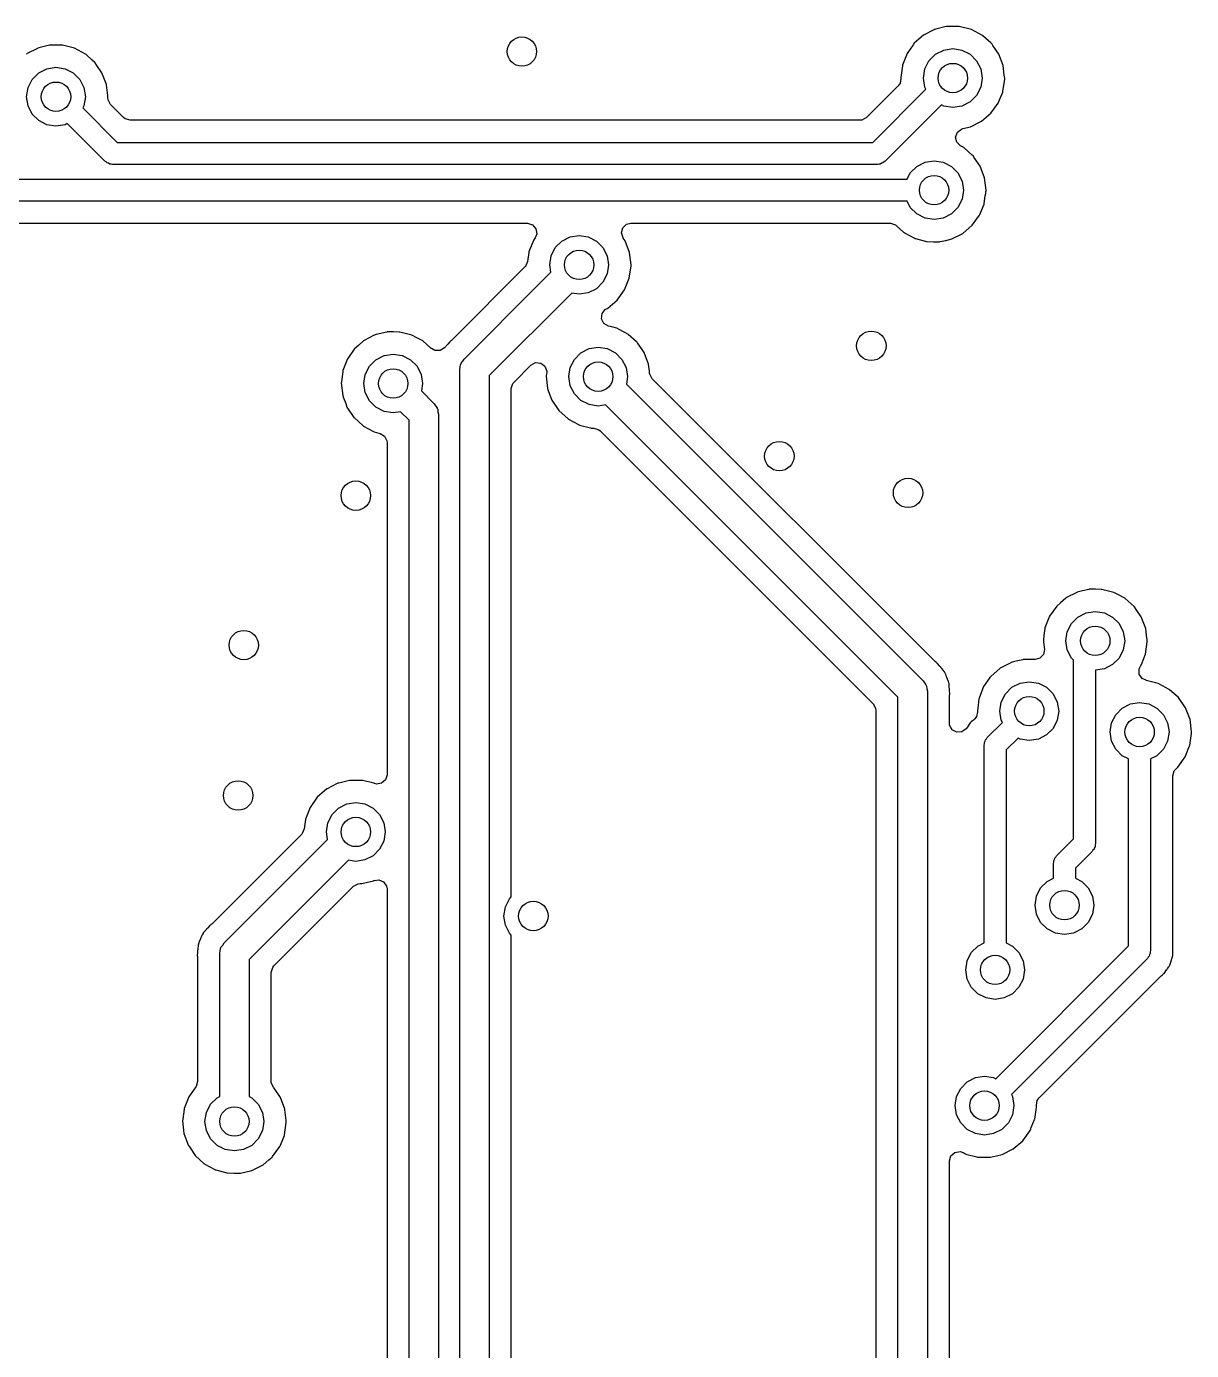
# Model space of a CAD drawing. Extents: x 1.61 to 3.5, y 0.06 to 3.74.
# Drawn here: x 2.274 to 2.898, y 2.169 to 2.878 of the extents above; entities that cross this region are included whole.
import ezdxf

# ---------------------------------------------------------------- set-up
doc = ezdxf.new("R2010")
doc.units = 0
doc.header["$MEASUREMENT"] = 0
doc.layers.add('BLACK', color=7, linetype='CONTINUOUS')

msp = doc.modelspace()

# ---------------------------------------------------------------- linework, layer by layer
at = {"layer": 'BLACK', "linetype": 'CONTINUOUS'}
for p, q in [((2.76652, 2.87753), (2.76087, 2.87617)), ((2.76681, 2.8776), (2.76652, 2.87753)), ((2.76652, 2.87753), (2.76652, 2.87753)), ((2.77014, 2.87758), (2.76681, 2.8776)), ((2.77318, 2.87756), (2.77014, 2.87758)), ((2.77348, 2.87756), (2.77318, 2.87756)), ((2.77318, 2.87756), (2.77318, 2.87756)), ((2.77996, 2.87594), (2.77348, 2.87756)), ((2.75438, 2.87298), (2.74935, 2.86859)), ((2.75985, 2.8758), (2.75438, 2.87298)), ((2.76005, 2.8759), (2.75985, 2.8758)), ((2.76032, 2.87604), (2.76005, 2.8759)), ((2.76005, 2.8759), (2.76005, 2.8759)), ((2.76087, 2.87617), (2.76032, 2.87604)), ((2.78586, 2.87281), (2.77996, 2.87594)), ((2.78608, 2.87261), (2.78586, 2.87281)), ((2.79037, 2.86879), (2.78608, 2.87261)), ((2.78608, 2.87261), (2.78608, 2.87261)), ((2.27465, 2.86311), (2.27438, 2.86298)), ((2.28005, 2.8659), (2.27465, 2.86311)), ((2.28032, 2.86604), (2.28005, 2.8659)), ((2.28005, 2.8659), (2.28005, 2.8659)), ((2.28087, 2.86617), (2.28032, 2.86604)), ((2.28652, 2.86753), (2.28087, 2.86617)), ((2.28681, 2.8676), (2.28652, 2.86753)), ((2.28652, 2.86753), (2.28652, 2.86753)), ((2.29014, 2.86758), (2.28681, 2.8676)), ((2.29318, 2.86756), (2.29014, 2.86758)), ((2.29348, 2.86756), (2.29318, 2.86756)), ((2.29318, 2.86756), (2.29318, 2.86756)), ((2.29996, 2.86594), (2.29348, 2.86756)), ((2.30586, 2.86281), (2.29996, 2.86594)), ((2.74552, 2.86313), (2.74309, 2.85691)), ((2.74749, 2.86594), (2.74552, 2.86313)), ((2.74858, 2.86749), (2.74749, 2.86594)), ((2.74935, 2.86859), (2.74858, 2.86749)), ((2.76074, 2.86274), (2.76513, 2.86498)), ((2.76513, 2.86498), (2.77, 2.86575)), ((2.77, 2.86575), (2.77487, 2.86498)), ((2.77487, 2.86498), (2.77926, 2.86274)), ((2.79084, 2.86837), (2.79037, 2.86879)), ((2.79101, 2.86813), (2.79084, 2.86837)), ((2.79145, 2.86749), (2.79101, 2.86813)), ((2.79101, 2.86813), (2.79101, 2.86813)), ((2.79462, 2.86287), (2.79145, 2.86749)), ((2.27438, 2.86298), (2.27416, 2.86278)), ((2.30608, 2.86261), (2.30586, 2.86281)), ((2.30945, 2.85961), (2.30608, 2.86261)), ((2.30608, 2.86261), (2.30608, 2.86261)), ((2.31084, 2.85837), (2.30945, 2.85961)), ((2.31101, 2.85813), (2.31084, 2.85837)), ((2.31192, 2.8568), (2.31101, 2.85813)), ((2.31101, 2.85813), (2.31101, 2.85813)), ((2.31462, 2.85287), (2.31192, 2.8568)), ((2.74305, 2.85661), (2.74239, 2.85161)), ((2.74309, 2.85691), (2.74305, 2.85661)), ((2.74305, 2.85661), (2.74305, 2.85661)), ((2.75502, 2.85487), (2.75726, 2.85926)), ((2.75726, 2.85926), (2.76074, 2.86274)), ((2.77926, 2.86274), (2.78274, 2.85926)), ((2.78274, 2.85926), (2.78498, 2.85487)), ((2.79698, 2.85663), (2.79462, 2.86287)), ((2.79759, 2.85161), (2.79698, 2.85663)), ((2.27502, 2.84487), (2.27726, 2.84926)), ((2.27726, 2.84926), (2.28074, 2.85274)), ((2.28074, 2.85274), (2.28513, 2.85498)), ((2.28513, 2.85498), (2.29, 2.85575)), ((2.29, 2.85575), (2.29487, 2.85498)), ((2.29487, 2.85498), (2.29926, 2.85274)), ((2.29926, 2.85274), (2.30274, 2.84926)), ((2.30274, 2.84926), (2.30498, 2.84487)), ((2.31698, 2.84663), (2.31462, 2.85287)), ((2.74221, 2.8497), (2.74177, 2.84722)), ((2.74225, 2.84969), (2.74221, 2.8497)), ((2.74239, 2.85161), (2.74222, 2.85029)), ((2.74222, 2.85029), (2.74225, 2.84999)), ((2.74225, 2.84999), (2.74226, 2.84997)), ((2.74226, 2.84997), (2.74225, 2.84995)), ((2.74225, 2.84995), (2.74225, 2.84969)), ((2.75425, 2.85), (2.75502, 2.85487)), ((2.75502, 2.84513), (2.75425, 2.85)), ((2.78498, 2.85487), (2.78575, 2.85)), ((2.78575, 2.85), (2.78498, 2.84513)), ((2.79683, 2.84281), (2.79778, 2.84942)), ((2.79771, 2.85059), (2.79759, 2.85161)), ((2.79778, 2.85), (2.79771, 2.85059)), ((2.79778, 2.84942), (2.79778, 2.85)), ((2.27425, 2.84), (2.27502, 2.84487)), ((2.30498, 2.84487), (2.30575, 2.84)), ((2.31702, 2.84633), (2.31698, 2.84663)), ((2.31771, 2.84059), (2.31702, 2.84633)), ((2.74083, 2.84592), (2.72379, 2.82887)), ((2.72724, 2.81559), (2.75562, 2.84397)), ((2.74177, 2.84722), (2.74083, 2.84592)), ((2.75562, 2.84397), (2.75502, 2.84513)), ((2.78498, 2.84513), (2.78274, 2.84074)), ((2.79503, 2.83831), (2.79672, 2.84253)), ((2.79672, 2.84253), (2.79683, 2.84281)), ((2.79672, 2.84253), (2.79672, 2.84253)), ((2.27502, 2.83513), (2.27425, 2.84)), ((2.27726, 2.83074), (2.27502, 2.83513)), ((2.30498, 2.83513), (2.30438, 2.83397)), ((2.30575, 2.84), (2.30498, 2.83513)), ((2.31778, 2.84), (2.31771, 2.84059)), ((2.31778, 2.83984), (2.31778, 2.84)), ((2.31778, 2.83942), (2.31778, 2.83984)), ((2.31778, 2.83984), (2.31778, 2.83984)), ((2.31781, 2.83942), (2.31778, 2.83942)), ((2.31789, 2.83831), (2.31781, 2.83942)), ((2.31923, 2.83586), (2.31789, 2.83831)), ((2.32621, 2.82887), (2.31923, 2.83586)), ((2.76397, 2.83562), (2.73386, 2.80551)), ((2.76513, 2.83502), (2.76397, 2.83562)), ((2.77, 2.83425), (2.76513, 2.83502)), ((2.77487, 2.83502), (2.77, 2.83425)), ((2.77926, 2.83726), (2.77487, 2.83502)), ((2.78274, 2.84074), (2.77926, 2.83726)), ((2.79045, 2.8312), (2.79434, 2.83662)), ((2.79434, 2.83662), (2.79503, 2.83831)), ((2.28074, 2.82726), (2.27726, 2.83074)), ((2.30438, 2.83397), (2.32276, 2.81559)), ((2.32703, 2.82821), (2.32621, 2.82887)), ((2.32972, 2.82742), (2.32703, 2.82821)), ((2.72379, 2.82887), (2.72134, 2.82754)), ((2.78537, 2.82686), (2.79045, 2.8312)), ((2.28513, 2.82502), (2.28074, 2.82726)), ((2.29, 2.82425), (2.28513, 2.82502)), ((2.29487, 2.82502), (2.29, 2.82425)), ((2.29603, 2.82562), (2.29487, 2.82502)), ((2.31614, 2.80551), (2.29603, 2.82562)), ((2.72028, 2.82742), (2.32972, 2.82742)), ((2.72134, 2.82754), (2.72028, 2.82742)), ((2.77152, 2.81839), (2.77246, 2.82102)), ((2.77246, 2.82102), (2.77468, 2.82272)), ((2.77468, 2.82272), (2.77536, 2.82293)), ((2.77536, 2.82293), (2.77941, 2.82386)), ((2.77941, 2.82386), (2.78537, 2.82686)), ((2.32276, 2.81559), (2.72724, 2.81559)), ((2.77215, 2.81567), (2.77152, 2.81839)), ((2.77415, 2.81372), (2.77215, 2.81567)), ((2.77559, 2.81295), (2.77415, 2.81372)), ((2.77586, 2.81281), (2.77559, 2.81295)), ((2.77559, 2.81295), (2.77559, 2.81295)), ((2.77608, 2.81261), (2.77586, 2.81281)), ((2.78042, 2.80874), (2.77608, 2.81261)), ((2.77608, 2.81261), (2.77608, 2.81261)), ((2.78084, 2.80837), (2.78042, 2.80874)), ((2.78101, 2.80813), (2.78084, 2.80837)), ((2.78131, 2.80769), (2.78101, 2.80813)), ((2.78101, 2.80813), (2.78101, 2.80813)), ((2.78462, 2.80287), (2.78131, 2.80769)), ((2.31681, 2.80512), (2.31614, 2.80551)), ((2.31736, 2.80457), (2.31681, 2.80512)), ((2.31811, 2.80437), (2.31736, 2.80457)), ((2.31879, 2.80398), (2.31811, 2.80437)), ((2.31956, 2.80398), (2.31879, 2.80398)), ((2.32031, 2.80378), (2.31956, 2.80398)), ((2.72969, 2.80378), (2.32031, 2.80378)), ((2.73044, 2.80398), (2.72969, 2.80378)), ((2.73121, 2.80398), (2.73044, 2.80398)), ((2.73189, 2.80437), (2.73121, 2.80398)), ((2.73264, 2.80457), (2.73189, 2.80437)), ((2.73319, 2.80512), (2.73264, 2.80457)), ((2.73386, 2.80551), (2.73319, 2.80512)), ((2.74555, 2.79591), (2.74726, 2.79926)), ((2.74726, 2.79926), (2.75074, 2.80274)), ((2.75074, 2.80274), (2.75513, 2.80498)), ((2.75513, 2.80498), (2.76, 2.80575)), ((2.76, 2.80575), (2.76487, 2.80498)), ((2.76487, 2.80498), (2.76926, 2.80274)), ((2.76926, 2.80274), (2.77274, 2.79926)), ((2.77274, 2.79926), (2.77498, 2.79487)), ((2.78698, 2.79663), (2.78462, 2.80287)), ((2.26245, 2.79591), (2.74555, 2.79591)), ((2.77498, 2.79487), (2.77575, 2.79)), ((2.78778, 2.79), (2.78698, 2.79663)), ((2.77498, 2.78513), (2.77274, 2.78074)), ((2.77575, 2.79), (2.77498, 2.78513)), ((2.78683, 2.78281), (2.78742, 2.78689)), ((2.78742, 2.78689), (2.78761, 2.78824)), ((2.78761, 2.78824), (2.78775, 2.78926)), ((2.78775, 2.78926), (2.78778, 2.78942)), ((2.78775, 2.78926), (2.78775, 2.78926)), ((2.78778, 2.78942), (2.78778, 2.79)), ((2.74555, 2.78409), (2.26, 2.78409)), ((2.74726, 2.78074), (2.74555, 2.78409)), ((2.75074, 2.77726), (2.74726, 2.78074)), ((2.77274, 2.78074), (2.76926, 2.77726)), ((2.78446, 2.77689), (2.78672, 2.78253)), ((2.78672, 2.78253), (2.78683, 2.78281)), ((2.78672, 2.78253), (2.78672, 2.78253)), ((2.26257, 2.77226), (2.54239, 2.77226)), ((2.54239, 2.77226), (2.54507, 2.77148)), ((2.54507, 2.77148), (2.5469, 2.76936)), ((2.59334, 2.76985), (2.59539, 2.77175)), ((2.59539, 2.77175), (2.59759, 2.77226)), ((2.59759, 2.77226), (2.73659, 2.77226)), ((2.73659, 2.77226), (2.73927, 2.77148)), ((2.73927, 2.77148), (2.73993, 2.77097)), ((2.73993, 2.77097), (2.74369, 2.76756)), ((2.75513, 2.77502), (2.75074, 2.77726)), ((2.76, 2.77425), (2.75513, 2.77502)), ((2.76487, 2.77502), (2.76, 2.77425)), ((2.76926, 2.77726), (2.76487, 2.77502)), ((2.77537, 2.76686), (2.78045, 2.7712)), ((2.78045, 2.7712), (2.78434, 2.77662)), ((2.78434, 2.77662), (2.78446, 2.77689)), ((2.54645, 2.76445), (2.54569, 2.76337)), ((2.5473, 2.7666), (2.54645, 2.76445)), ((2.5469, 2.76936), (2.5473, 2.7666)), ((2.56074, 2.76274), (2.56513, 2.76498)), ((2.56513, 2.76498), (2.57, 2.76575)), ((2.57, 2.76575), (2.57487, 2.76498)), ((2.57487, 2.76498), (2.57926, 2.76274)), ((2.59263, 2.76715), (2.59334, 2.76985)), ((2.5935, 2.76449), (2.59263, 2.76715)), ((2.59363, 2.76431), (2.5935, 2.76449)), ((2.59462, 2.76287), (2.59363, 2.76431)), ((2.74369, 2.76756), (2.74369, 2.76756)), ((2.74369, 2.76756), (2.74391, 2.76735)), ((2.74391, 2.76735), (2.74417, 2.76721)), ((2.74417, 2.76721), (2.74417, 2.76721)), ((2.74417, 2.76721), (2.74951, 2.76431)), ((2.74951, 2.76431), (2.74951, 2.76431)), ((2.74951, 2.76431), (2.74977, 2.76417)), ((2.74977, 2.76417), (2.75006, 2.76409)), ((2.75006, 2.76409), (2.75594, 2.76255)), ((2.76621, 2.76313), (2.76941, 2.76386)), ((2.76941, 2.76386), (2.77537, 2.76686)), ((2.54309, 2.75691), (2.54305, 2.75661)), ((2.54552, 2.76313), (2.54309, 2.75691)), ((2.54569, 2.76337), (2.54552, 2.76313)), ((2.54569, 2.76337), (2.54569, 2.76337)), ((2.55502, 2.75487), (2.55726, 2.75926)), ((2.55726, 2.75926), (2.56074, 2.76274)), ((2.57926, 2.76274), (2.58274, 2.75926)), ((2.58274, 2.75926), (2.58498, 2.75487)), ((2.59698, 2.75663), (2.59462, 2.76287)), ((2.75594, 2.76255), (2.75594, 2.76255)), ((2.75594, 2.76255), (2.75623, 2.76248)), ((2.75623, 2.76248), (2.75963, 2.76242)), ((2.75963, 2.76242), (2.7626, 2.76238)), ((2.7626, 2.76238), (2.7626, 2.76238)), ((2.7626, 2.76238), (2.7629, 2.76237)), ((2.7629, 2.76237), (2.7632, 2.76244)), ((2.7632, 2.76244), (2.76621, 2.76313)), ((2.7632, 2.76244), (2.7632, 2.76244)), ((2.54241, 2.75173), (2.54128, 2.74917)), ((2.54305, 2.75661), (2.54241, 2.75173)), ((2.54305, 2.75661), (2.54305, 2.75661)), ((2.55425, 2.75), (2.55502, 2.75487)), ((2.55488, 2.74602), (2.55425, 2.75)), ((2.58498, 2.75487), (2.58575, 2.75)), ((2.58575, 2.75), (2.58498, 2.74513)), ((2.59778, 2.75), (2.59698, 2.75663)), ((2.59778, 2.74942), (2.59778, 2.75)), ((2.541, 2.74887), (2.50202, 2.70989)), ((2.54128, 2.74917), (2.541, 2.74887)), ((2.54869, 2.73983), (2.55488, 2.74602)), ((2.58498, 2.74513), (2.58274, 2.74074)), ((2.59434, 2.73662), (2.59683, 2.74281)), ((2.59683, 2.74281), (2.59778, 2.74942)), ((2.50844, 2.69957), (2.54869, 2.73983)), ((2.54869, 2.73983), (2.54869, 2.73983)), ((2.57926, 2.73726), (2.57487, 2.73502)), ((2.58274, 2.74074), (2.57926, 2.73726)), ((2.59045, 2.7312), (2.59434, 2.73662)), ((2.56602, 2.73488), (2.52188, 2.69074)), ((2.57, 2.73425), (2.56602, 2.73488)), ((2.57487, 2.73502), (2.57, 2.73425)), ((2.58537, 2.72686), (2.59045, 2.7312)), ((2.58198, 2.72116), (2.58227, 2.72394)), ((2.58227, 2.72394), (2.58401, 2.72612)), ((2.58401, 2.72612), (2.58463, 2.72649)), ((2.58463, 2.72649), (2.58511, 2.72673)), ((2.58511, 2.72673), (2.58537, 2.72686)), ((2.58511, 2.72673), (2.58511, 2.72673)), ((2.58324, 2.71866), (2.58198, 2.72116)), ((2.58565, 2.71724), (2.58324, 2.71866)), ((2.58751, 2.71678), (2.58565, 2.71724)), ((2.59014, 2.71612), (2.58751, 2.71678)), ((2.59337, 2.7144), (2.59014, 2.71612)), ((2.59446, 2.71383), (2.59337, 2.7144)), ((2.45466, 2.70928), (2.45212, 2.70706)), ((2.45488, 2.70948), (2.45466, 2.70928)), ((2.45466, 2.70928), (2.45466, 2.70928)), ((2.46035, 2.7123), (2.45488, 2.70948)), ((2.46055, 2.7124), (2.46035, 2.7123)), ((2.46082, 2.71254), (2.46055, 2.7124)), ((2.46055, 2.7124), (2.46055, 2.7124)), ((2.46137, 2.71267), (2.46082, 2.71254)), ((2.46702, 2.71403), (2.46137, 2.71267)), ((2.46731, 2.7141), (2.46702, 2.71403)), ((2.46702, 2.71403), (2.46702, 2.71403)), ((2.47064, 2.71408), (2.46731, 2.7141)), ((2.47368, 2.71406), (2.47064, 2.71408)), ((2.47398, 2.71406), (2.47368, 2.71406)), ((2.47368, 2.71406), (2.47368, 2.71406)), ((2.48046, 2.71244), (2.47398, 2.71406)), ((2.48318, 2.71099), (2.48046, 2.71244)), ((2.486, 2.7095), (2.48318, 2.71099)), ((2.48636, 2.70931), (2.486, 2.7095)), ((2.48658, 2.70911), (2.48636, 2.70931)), ((2.48827, 2.7076), (2.48658, 2.70911)), ((2.48658, 2.70911), (2.48658, 2.70911)), ((2.49087, 2.70529), (2.48827, 2.7076)), ((2.49951, 2.70738), (2.49907, 2.70694)), ((2.49972, 2.7076), (2.49951, 2.70738)), ((2.50087, 2.7089), (2.49972, 2.7076)), ((2.5011, 2.70916), (2.50087, 2.7089)), ((2.50087, 2.7089), (2.50087, 2.7089)), ((2.5014, 2.70935), (2.5011, 2.70916)), ((2.50167, 2.70958), (2.5014, 2.70935)), ((2.50202, 2.70989), (2.50166, 2.7096)), ((2.50166, 2.7096), (2.50167, 2.70958)), ((2.59604, 2.71299), (2.59446, 2.71383)), ((2.59626, 2.71279), (2.59604, 2.71299)), ((2.60072, 2.70882), (2.59626, 2.71279)), ((2.59626, 2.71279), (2.59626, 2.71279)), ((2.60102, 2.70855), (2.60072, 2.70882)), ((2.60119, 2.70831), (2.60102, 2.70855)), ((2.60403, 2.70417), (2.60119, 2.70831)), ((2.60119, 2.70831), (2.60119, 2.70831)), ((2.44968, 2.70484), (2.44626, 2.69997)), ((2.44985, 2.70509), (2.44968, 2.70484)), ((2.45212, 2.70706), (2.44985, 2.70509)), ((2.46124, 2.69924), (2.46563, 2.70148)), ((2.46563, 2.70148), (2.4705, 2.70225)), ((2.4705, 2.70225), (2.47537, 2.70148)), ((2.47537, 2.70148), (2.47976, 2.69924)), ((2.49096, 2.70521), (2.49087, 2.70529)), ((2.49282, 2.70417), (2.49096, 2.70521)), ((2.49561, 2.70414), (2.49282, 2.70417)), ((2.49798, 2.70563), (2.49561, 2.70414)), ((2.49858, 2.70631), (2.49798, 2.70563)), ((2.49883, 2.70661), (2.49858, 2.70631)), ((2.49896, 2.7068), (2.49883, 2.70661)), ((2.49907, 2.70694), (2.49896, 2.7068)), ((2.49896, 2.7068), (2.49896, 2.7068)), ((2.56744, 2.69944), (2.57092, 2.70292)), ((2.57092, 2.70292), (2.57531, 2.70516)), ((2.57531, 2.70516), (2.58018, 2.70593)), ((2.58018, 2.70593), (2.58505, 2.70516)), ((2.58505, 2.70516), (2.58944, 2.70292)), ((2.58944, 2.70292), (2.59292, 2.69944)), ((2.6048, 2.70305), (2.60403, 2.70417)), ((2.60716, 2.69681), (2.6048, 2.70305)), ((2.44355, 2.69311), (2.44278, 2.68726)), ((2.44359, 2.69341), (2.44355, 2.69311)), ((2.44355, 2.69311), (2.44355, 2.69311)), ((2.44602, 2.69963), (2.44359, 2.69341)), ((2.44626, 2.69997), (2.44602, 2.69963)), ((2.45552, 2.69137), (2.45776, 2.69576)), ((2.45776, 2.69576), (2.46124, 2.69924)), ((2.47976, 2.69924), (2.48324, 2.69576)), ((2.48324, 2.69576), (2.48548, 2.69137)), ((2.50613, 2.69402), (2.50642, 2.6953)), ((2.50613, 1.59567), (2.50613, 2.69402)), ((2.50642, 2.6953), (2.50657, 2.69661)), ((2.50657, 2.69661), (2.50681, 2.69699)), ((2.50681, 2.69699), (2.50691, 2.69743)), ((2.50691, 2.69743), (2.50774, 2.69846)), ((2.50774, 2.69846), (2.50844, 2.69957)), ((2.53516, 2.68729), (2.5442, 2.69633)), ((2.5442, 2.69633), (2.54665, 2.69767)), ((2.54665, 2.69767), (2.54944, 2.69747)), ((2.54944, 2.69747), (2.55168, 2.6958)), ((2.55168, 2.6958), (2.55266, 2.69318)), ((2.55266, 2.69318), (2.55263, 2.69218)), ((2.56443, 2.69018), (2.5652, 2.69505)), ((2.5652, 2.69505), (2.56744, 2.69944)), ((2.59292, 2.69944), (2.59516, 2.69505)), ((2.59516, 2.69505), (2.59593, 2.69018)), ((2.6076, 2.69318), (2.60716, 2.69681)), ((2.60774, 2.69198), (2.6076, 2.69318)), ((2.44278, 2.68726), (2.44272, 2.68679)), ((2.44272, 2.68679), (2.44345, 2.68016)), ((2.45475, 2.6865), (2.45552, 2.69137)), ((2.45552, 2.68163), (2.45475, 2.6865)), ((2.48548, 2.69137), (2.48625, 2.6865)), ((2.48625, 2.6865), (2.48562, 2.68252)), ((2.52188, 2.69074), (2.52188, 1.59893)), ((2.53371, 2.68379), (2.5345, 2.68647)), ((2.5345, 2.68647), (2.53516, 2.68729)), ((2.55244, 2.69077), (2.5524, 2.69047)), ((2.5524, 2.69047), (2.55313, 2.68384)), ((2.55263, 2.69218), (2.55244, 2.69077)), ((2.55244, 2.69077), (2.55244, 2.69077)), ((2.5652, 2.68531), (2.56443, 2.69018)), ((2.59593, 2.69018), (2.5953, 2.6862)), ((2.5953, 2.6862), (2.75408, 2.52742)), ((2.60782, 2.69152), (2.60774, 2.69198)), ((2.60916, 2.68907), (2.60782, 2.69152)), ((2.76059, 2.53764), (2.60916, 2.68907)), ((2.44345, 2.68016), (2.44392, 2.67889)), ((2.44392, 2.67889), (2.44507, 2.67575)), ((2.45776, 2.67724), (2.45552, 2.68163)), ((2.48562, 2.68252), (2.49246, 2.67568)), ((2.53371, 2.41171), (2.53371, 2.68379)), ((2.55313, 2.68384), (2.55351, 2.6828)), ((2.55351, 2.6828), (2.55474, 2.67945)), ((2.55474, 2.67945), (2.55543, 2.67757)), ((2.56744, 2.68092), (2.5652, 2.68531)), ((2.57092, 2.67744), (2.56744, 2.68092)), ((2.44507, 2.67575), (2.44575, 2.67389)), ((2.44575, 2.67389), (2.44947, 2.66835)), ((2.46124, 2.67376), (2.45776, 2.67724)), ((2.46563, 2.67152), (2.46124, 2.67376)), ((2.49246, 2.67568), (2.49315, 2.67457)), ((2.49315, 2.67457), (2.49397, 2.67354)), ((2.49397, 2.67354), (2.49407, 2.6731)), ((2.49407, 2.6731), (2.49431, 2.67271)), ((2.49431, 2.67271), (2.49446, 2.6714)), ((2.55543, 2.67757), (2.55915, 2.67203)), ((2.55915, 2.67203), (2.55937, 2.67183)), ((2.55937, 2.67183), (2.55937, 2.67183)), ((2.55937, 2.67183), (2.56387, 2.66774)), ((2.57531, 2.6752), (2.57092, 2.67744)), ((2.58018, 2.67443), (2.57531, 2.6752)), ((2.58416, 2.67506), (2.58018, 2.67443)), ((2.74063, 2.5186), (2.58416, 2.67506)), ((2.44947, 2.66835), (2.44969, 2.66815)), ((2.44969, 2.66815), (2.44969, 2.66815)), ((2.44969, 2.66815), (2.45419, 2.66406)), ((2.4705, 2.67075), (2.46563, 2.67152)), ((2.47448, 2.67138), (2.4705, 2.67075)), ((2.479, 2.66686), (2.47448, 2.67138)), ((2.479, 1.98744), (2.479, 2.66686)), ((2.49446, 2.6714), (2.49475, 2.67012)), ((2.49475, 2.67012), (2.49475, 1.98416)), ((2.56387, 2.66774), (2.56387, 2.66774)), ((2.56387, 2.66774), (2.56409, 2.66754)), ((2.56409, 2.66754), (2.56435, 2.66739)), ((2.56435, 2.66739), (2.56435, 2.66739)), ((2.56435, 2.66739), (2.56969, 2.66449)), ((2.45419, 2.66406), (2.45419, 2.66406)), ((2.45419, 2.66406), (2.45441, 2.66385)), ((2.45441, 2.66385), (2.45467, 2.66371)), ((2.45467, 2.66371), (2.45467, 2.66371)), ((2.45467, 2.66371), (2.46001, 2.66081)), ((2.46001, 2.66081), (2.46001, 2.66081)), ((2.46001, 2.66081), (2.46027, 2.66067)), ((2.46027, 2.66067), (2.46288, 2.65999)), ((2.46288, 2.65999), (2.46347, 2.65983)), ((2.46347, 2.65983), (2.46587, 2.65839)), ((2.46587, 2.65839), (2.4671, 2.65588)), ((2.56969, 2.66449), (2.56969, 2.66449)), ((2.56969, 2.66449), (2.56995, 2.66435)), ((2.56995, 2.66435), (2.57024, 2.66427)), ((2.57024, 2.66427), (2.57612, 2.66273)), ((2.57612, 2.66273), (2.57612, 2.66273)), ((2.57612, 2.66273), (2.57641, 2.66266)), ((2.57641, 2.66266), (2.57788, 2.66263)), ((2.57788, 2.66263), (2.58055, 2.6618)), ((2.58055, 2.6618), (2.58131, 2.66118)), ((2.58131, 2.66118), (2.72735, 2.51515)), ((2.4671, 2.65588), (2.46717, 2.65503)), ((2.46717, 2.65503), (2.46717, 2.47704)), ((2.83631, 2.57467), (2.83091, 2.57189)), ((2.83658, 2.57481), (2.83631, 2.57467)), ((2.83631, 2.57467), (2.83631, 2.57467)), ((2.83945, 2.5755), (2.83658, 2.57481)), ((2.84278, 2.5763), (2.83945, 2.5755)), ((2.84307, 2.57637), (2.84278, 2.5763)), ((2.84278, 2.5763), (2.84278, 2.5763)), ((2.84641, 2.57635), (2.84307, 2.57637)), ((2.84945, 2.57634), (2.84641, 2.57635)), ((2.84975, 2.57633), (2.84945, 2.57634)), ((2.84945, 2.57634), (2.84945, 2.57634)), ((2.85622, 2.57471), (2.84975, 2.57633)), ((2.85946, 2.573), (2.85622, 2.57471)), ((2.86105, 2.57215), (2.85946, 2.573)), ((2.82562, 2.56736), (2.82178, 2.5619)), ((2.8276, 2.5691), (2.82562, 2.56736)), ((2.83042, 2.57155), (2.8276, 2.5691)), ((2.83065, 2.57175), (2.83042, 2.57155)), ((2.83042, 2.57155), (2.83042, 2.57155)), ((2.83091, 2.57189), (2.83065, 2.57175)), ((2.86212, 2.57159), (2.86105, 2.57215)), ((2.86234, 2.57139), (2.86212, 2.57159)), ((2.86546, 2.56861), (2.86234, 2.57139)), ((2.86234, 2.57139), (2.86234, 2.57139)), ((2.8671, 2.56714), (2.86546, 2.56861)), ((2.86727, 2.5669), (2.8671, 2.56714)), ((2.86817, 2.56558), (2.86727, 2.5669)), ((2.86727, 2.5669), (2.86727, 2.5669)), ((2.87088, 2.56164), (2.86817, 2.56558)), ((2.82178, 2.5619), (2.81935, 2.55568)), ((2.83352, 2.55803), (2.83701, 2.56151)), ((2.83701, 2.56151), (2.8414, 2.56375)), ((2.8414, 2.56375), (2.84626, 2.56452)), ((2.84626, 2.56452), (2.85113, 2.56375)), ((2.85113, 2.56375), (2.85552, 2.56151)), ((2.85552, 2.56151), (2.859, 2.55803)), ((2.87324, 2.5554), (2.87088, 2.56164)), ((2.81882, 2.55161), (2.81848, 2.54906)), ((2.81932, 2.55538), (2.81882, 2.55161)), ((2.81935, 2.55568), (2.81932, 2.55538)), ((2.81932, 2.55538), (2.81932, 2.55538)), ((2.83052, 2.54877), (2.83129, 2.55364)), ((2.83129, 2.55364), (2.83352, 2.55803)), ((2.859, 2.55803), (2.86124, 2.55364)), ((2.86124, 2.55364), (2.86201, 2.54877)), ((2.8737, 2.55161), (2.87324, 2.5554)), ((2.87397, 2.54936), (2.8737, 2.55161)), ((2.81848, 2.54906), (2.8186, 2.54803)), ((2.81902, 2.54422), (2.81853, 2.54147)), ((2.8186, 2.54803), (2.81902, 2.54422)), ((2.83129, 2.54391), (2.83052, 2.54877)), ((2.86201, 2.54877), (2.86124, 2.54391)), ((2.8731, 2.54158), (2.87404, 2.54819)), ((2.87404, 2.54877), (2.87397, 2.54936)), ((2.87404, 2.54819), (2.87404, 2.54877)), ((2.76103, 2.53728), (2.76059, 2.53764)), ((2.76129, 2.53705), (2.76103, 2.53728)), ((2.76103, 2.53728), (2.76103, 2.53728)), ((2.76159, 2.53686), (2.76129, 2.53705)), ((2.801, 2.53706), (2.79644, 2.53471)), ((2.80126, 2.53719), (2.801, 2.53706)), ((2.801, 2.53706), (2.801, 2.53706)), ((2.8031, 2.53764), (2.80126, 2.53719)), ((2.80746, 2.53868), (2.8031, 2.53764)), ((2.80775, 2.53875), (2.80746, 2.53868)), ((2.80746, 2.53868), (2.80746, 2.53868)), ((2.80992, 2.53874), (2.80775, 2.53875)), ((2.81406, 2.53872), (2.80992, 2.53874)), ((2.81663, 2.53942), (2.81406, 2.53872)), ((2.81853, 2.54147), (2.81663, 2.53942)), ((2.83352, 2.53952), (2.83129, 2.54391)), ((2.83457, 2.53847), (2.83352, 2.53952)), ((2.83457, 2.44273), (2.83457, 2.53847)), ((2.859, 2.53952), (2.85552, 2.53603)), ((2.86124, 2.54391), (2.859, 2.53952)), ((2.87061, 2.53539), (2.87129, 2.53709)), ((2.87129, 2.53709), (2.87299, 2.5413)), ((2.87299, 2.5413), (2.8731, 2.54158)), ((2.87299, 2.5413), (2.87299, 2.5413)), ((2.76182, 2.53659), (2.76159, 2.53686)), ((2.76285, 2.5354), (2.76182, 2.53659)), ((2.7631, 2.53513), (2.76285, 2.5354)), ((2.76352, 2.53471), (2.7631, 2.53513)), ((2.76364, 2.53455), (2.76352, 2.53471)), ((2.76383, 2.53428), (2.76364, 2.53455)), ((2.76408, 2.53397), (2.76383, 2.53428)), ((2.76504, 2.53285), (2.76408, 2.53397)), ((2.76527, 2.53258), (2.76504, 2.53285)), ((2.76504, 2.53285), (2.76504, 2.53285)), ((2.76542, 2.53226), (2.76527, 2.53258)), ((2.7655, 2.53214), (2.76542, 2.53226)), ((2.7658, 2.53162), (2.7655, 2.53214)), ((2.76587, 2.53149), (2.7658, 2.53162)), ((2.76608, 2.5312), (2.76587, 2.53149)), ((2.7662, 2.53087), (2.76608, 2.5312)), ((2.7667, 2.52948), (2.7662, 2.53087)), ((2.7662, 2.53087), (2.7662, 2.53087)), ((2.79533, 2.53413), (2.7903, 2.52974)), ((2.79644, 2.53471), (2.79533, 2.53413)), ((2.85113, 2.5338), (2.84638, 2.53304)), ((2.84638, 2.53304), (2.84638, 2.44029)), ((2.85552, 2.53603), (2.85113, 2.5338)), ((2.86978, 2.53371), (2.87033, 2.53486)), ((2.86983, 2.53091), (2.86978, 2.53371)), ((2.87138, 2.52859), (2.86983, 2.53091)), ((2.87029, 2.53488), (2.87043, 2.53515)), ((2.87033, 2.53486), (2.87029, 2.53488)), ((2.87043, 2.53515), (2.87061, 2.53539)), ((2.75408, 2.52742), (2.75478, 2.5263)), ((2.75478, 2.5263), (2.7556, 2.52527)), ((2.7556, 2.52527), (2.7557, 2.52483)), ((2.7557, 2.52483), (2.75594, 2.52445)), ((2.75594, 2.52445), (2.75609, 2.52314)), ((2.75609, 2.52314), (2.75638, 2.52186)), ((2.76685, 2.52911), (2.7667, 2.52948)), ((2.76761, 2.52744), (2.76685, 2.52911)), ((2.76766, 2.52709), (2.76761, 2.52744)), ((2.7677, 2.52695), (2.76766, 2.52709)), ((2.76785, 2.52637), (2.7677, 2.52695)), ((2.76788, 2.52623), (2.76785, 2.52637)), ((2.768, 2.52589), (2.76788, 2.52623)), ((2.76802, 2.52554), (2.768, 2.52589)), ((2.76811, 2.52407), (2.76802, 2.52554)), ((2.76815, 2.52367), (2.76811, 2.52407)), ((2.76821, 2.52327), (2.76815, 2.52367)), ((2.76821, 2.52265), (2.76821, 2.52327)), ((2.78646, 2.52428), (2.78404, 2.51806)), ((2.78734, 2.52554), (2.78646, 2.52428)), ((2.78985, 2.52911), (2.78734, 2.52554)), ((2.7903, 2.52974), (2.78985, 2.52911)), ((2.7982, 2.52041), (2.80169, 2.5239)), ((2.80169, 2.5239), (2.80608, 2.52613)), ((2.80608, 2.52613), (2.81094, 2.5269)), ((2.81094, 2.5269), (2.81581, 2.52613)), ((2.81581, 2.52613), (2.8202, 2.5239)), ((2.8202, 2.5239), (2.82368, 2.52041)), ((2.87351, 2.52766), (2.87138, 2.52859)), ((2.87348, 2.52756), (2.87351, 2.52766)), ((2.87996, 2.52594), (2.87348, 2.52756)), ((2.88262, 2.52453), (2.87996, 2.52594)), ((2.88386, 2.52387), (2.88262, 2.52453)), ((2.88586, 2.52281), (2.88386, 2.52387)), ((2.74063, 1.9785), (2.74063, 2.5186)), ((2.75638, 2.52186), (2.75638, 1.98176)), ((2.76822, 2.52234), (2.76821, 2.52265)), ((2.76821, 2.51909), (2.76826, 2.51956)), ((2.76821, 2.50469), (2.76821, 2.51909)), ((2.76835, 2.52026), (2.76822, 2.52234)), ((2.76824, 2.51956), (2.76827, 2.51992)), ((2.76826, 2.51956), (2.76824, 2.51956)), ((2.76827, 2.51992), (2.76835, 2.52026)), ((2.784, 2.51777), (2.78333, 2.51269)), ((2.78404, 2.51806), (2.784, 2.51777)), ((2.784, 2.51777), (2.784, 2.51777)), ((2.7952, 2.51116), (2.79597, 2.51602)), ((2.79597, 2.51602), (2.7982, 2.52041)), ((2.82368, 2.52041), (2.82592, 2.51602)), ((2.82592, 2.51602), (2.82669, 2.51116)), ((2.86513, 2.51498), (2.87, 2.51575)), ((2.87, 2.51575), (2.87487, 2.51498)), ((2.88608, 2.52261), (2.88586, 2.52281)), ((2.89062, 2.51857), (2.88608, 2.52261)), ((2.88608, 2.52261), (2.88608, 2.52261)), ((2.89084, 2.51837), (2.89062, 2.51857)), ((2.89462, 2.51287), (2.89084, 2.51837)), ((2.72735, 2.51515), (2.72869, 2.51269)), ((2.72869, 2.51269), (2.7288, 2.51164)), ((2.7288, 2.51164), (2.7288, 1.98126)), ((2.78315, 2.51085), (2.78271, 2.50837)), ((2.78319, 2.51085), (2.78315, 2.51085)), ((2.78333, 2.51269), (2.78316, 2.51145)), ((2.78316, 2.51145), (2.7832, 2.51112)), ((2.7832, 2.5111), (2.78319, 2.51085)), ((2.7832, 2.51112), (2.7832, 2.5111)), ((2.79597, 2.50629), (2.7952, 2.51116)), ((2.82669, 2.51116), (2.82592, 2.50629)), ((2.85502, 2.50487), (2.85726, 2.50926)), ((2.85726, 2.50926), (2.86074, 2.51274)), ((2.86074, 2.51274), (2.86513, 2.51498)), ((2.87487, 2.51498), (2.87926, 2.51274)), ((2.87926, 2.51274), (2.88274, 2.50926)), ((2.88274, 2.50926), (2.88498, 2.50487)), ((2.89698, 2.50663), (2.89462, 2.51287)), ((2.76833, 2.5036), (2.76821, 2.50469)), ((2.76968, 2.50116), (2.76833, 2.5036)), ((2.77716, 2.50174), (2.77493, 2.50005)), ((2.77817, 2.50311), (2.77716, 2.50174)), ((2.77826, 2.50324), (2.77817, 2.50311)), ((2.77936, 2.50483), (2.77826, 2.50324)), ((2.77957, 2.50514), (2.77936, 2.50483)), ((2.77936, 2.50483), (2.77936, 2.50483)), ((2.77987, 2.50537), (2.77957, 2.50514)), ((2.78062, 2.50597), (2.77987, 2.50537)), ((2.77987, 2.50537), (2.77987, 2.50537)), ((2.78106, 2.50635), (2.78062, 2.50597)), ((2.78178, 2.50707), (2.78106, 2.50635)), ((2.78271, 2.50837), (2.78178, 2.50707)), ((2.78847, 2.49704), (2.79656, 2.50512)), ((2.79656, 2.50512), (2.79597, 2.50629)), ((2.82368, 2.5019), (2.8202, 2.49841)), ((2.82592, 2.50629), (2.82368, 2.5019)), ((2.85425, 2.5), (2.85502, 2.50487)), ((2.88498, 2.50487), (2.88575, 2.5)), ((2.89778, 2.5), (2.89698, 2.50663)), ((2.77215, 2.49984), (2.76968, 2.50116)), ((2.77493, 2.50005), (2.77215, 2.49984)), ((2.78695, 2.49439), (2.78733, 2.49506)), ((2.78733, 2.49506), (2.78754, 2.49581)), ((2.78754, 2.49581), (2.78809, 2.49636)), ((2.78809, 2.49636), (2.78847, 2.49704)), ((2.80491, 2.49677), (2.79856, 2.49041)), ((2.80608, 2.49618), (2.80491, 2.49677)), ((2.81094, 2.49541), (2.80608, 2.49618)), ((2.81581, 2.49618), (2.81094, 2.49541)), ((2.8202, 2.49841), (2.81581, 2.49618)), ((2.85502, 2.49513), (2.85425, 2.5)), ((2.85726, 2.49074), (2.85502, 2.49513)), ((2.88498, 2.49513), (2.88274, 2.49074)), ((2.88575, 2.5), (2.88498, 2.49513)), ((2.89683, 2.49281), (2.8972, 2.49541)), ((2.8972, 2.49541), (2.89775, 2.49926)), ((2.89775, 2.49926), (2.89778, 2.49942)), ((2.89775, 2.49926), (2.89775, 2.49926)), ((2.89778, 2.49984), (2.89778, 2.5)), ((2.89778, 2.49969), (2.89778, 2.49984)), ((2.89778, 2.49984), (2.89778, 2.49984)), ((2.89778, 2.49942), (2.89778, 2.49969)), ((2.78674, 2.49286), (2.78695, 2.49361)), ((2.78674, 2.3871), (2.78674, 2.49286)), ((2.78695, 2.49361), (2.78695, 2.49439)), ((2.79856, 2.49041), (2.79856, 2.3871)), ((2.86074, 2.48726), (2.85726, 2.49074)), ((2.88274, 2.49074), (2.87926, 2.48726)), ((2.89434, 2.48662), (2.89473, 2.48758)), ((2.89473, 2.48758), (2.89672, 2.49253)), ((2.89672, 2.49253), (2.89683, 2.49281)), ((2.89672, 2.49253), (2.89672, 2.49253)), ((2.86409, 2.48555), (2.86074, 2.48726)), ((2.86409, 2.38545), (2.86409, 2.48555)), ((2.87926, 2.48726), (2.87591, 2.48555)), ((2.87591, 2.48555), (2.87591, 2.383)), ((2.88852, 2.47927), (2.88948, 2.48036)), ((2.88948, 2.48036), (2.89022, 2.481)), ((2.89022, 2.481), (2.89045, 2.4812)), ((2.89022, 2.481), (2.89022, 2.481)), ((2.89045, 2.4812), (2.89434, 2.48662)), ((2.44702, 2.47403), (2.44137, 2.47267)), ((2.44731, 2.4741), (2.44702, 2.47403)), ((2.44702, 2.47403), (2.44702, 2.47403)), ((2.45064, 2.47408), (2.44731, 2.4741)), ((2.45368, 2.47406), (2.45064, 2.47408)), ((2.45398, 2.47406), (2.45368, 2.47406)), ((2.45368, 2.47406), (2.45368, 2.47406)), ((2.45427, 2.47399), (2.45398, 2.47406)), ((2.4601, 2.47252), (2.45427, 2.47399)), ((2.46639, 2.47436), (2.46427, 2.47252)), ((2.46717, 2.47704), (2.46639, 2.47436)), ((2.88774, 2.47659), (2.88852, 2.47927)), ((2.88774, 2.38558), (2.88774, 2.47659)), ((2.43488, 2.46948), (2.42985, 2.46509)), ((2.43515, 2.46961), (2.43488, 2.46948)), ((2.44055, 2.4724), (2.43515, 2.46961)), ((2.44082, 2.47254), (2.44055, 2.4724)), ((2.44055, 2.4724), (2.44055, 2.4724)), ((2.44137, 2.47267), (2.44082, 2.47254)), ((2.46046, 2.47244), (2.4601, 2.47252)), ((2.46059, 2.47237), (2.46046, 2.47244)), ((2.46151, 2.47213), (2.46059, 2.47237)), ((2.46427, 2.47252), (2.46151, 2.47213)), ((2.42602, 2.45963), (2.42359, 2.45341)), ((2.42985, 2.46509), (2.42602, 2.45963)), ((2.43776, 2.45576), (2.44124, 2.45924)), ((2.44124, 2.45924), (2.44563, 2.46148)), ((2.44563, 2.46148), (2.4505, 2.46225)), ((2.4505, 2.46225), (2.45537, 2.46148)), ((2.45537, 2.46148), (2.45976, 2.45924)), ((2.45976, 2.45924), (2.46324, 2.45576)), ((2.42355, 2.45311), (2.42291, 2.44823)), ((2.42359, 2.45341), (2.42355, 2.45311)), ((2.42355, 2.45311), (2.42355, 2.45311)), ((2.43552, 2.45137), (2.43776, 2.45576)), ((2.46324, 2.45576), (2.46548, 2.45137)), ((2.4215, 2.44537), (2.37352, 2.39739)), ((2.42178, 2.44567), (2.4215, 2.44537)), ((2.42291, 2.44823), (2.42178, 2.44567)), ((2.43475, 2.4465), (2.43552, 2.45137)), ((2.43538, 2.44252), (2.43475, 2.4465)), ((2.46548, 2.45137), (2.46625, 2.4465)), ((2.46625, 2.4465), (2.46548, 2.44163)), ((2.37993, 2.38707), (2.43538, 2.44252)), ((2.46548, 2.44163), (2.46324, 2.43724)), ((2.82559, 2.43376), (2.83457, 2.44273)), ((2.84579, 2.43809), (2.84559, 2.43733)), ((2.84618, 2.43876), (2.84579, 2.43809)), ((2.84638, 2.44029), (2.84618, 2.43954)), ((2.84618, 2.43954), (2.84618, 2.43876)), ((2.44652, 2.43138), (2.39337, 2.37824)), ((2.4505, 2.43075), (2.44652, 2.43138)), ((2.45537, 2.43152), (2.4505, 2.43075)), ((2.45976, 2.43376), (2.45537, 2.43152)), ((2.46324, 2.43724), (2.45976, 2.43376)), ((2.82406, 2.43111), (2.82445, 2.43178)), ((2.82406, 2.43033), (2.82406, 2.43111)), ((2.82445, 2.43178), (2.82465, 2.43253)), ((2.82465, 2.43253), (2.8252, 2.43308)), ((2.8252, 2.43308), (2.82559, 2.43376)), ((2.84465, 2.43611), (2.83567, 2.42713)), ((2.84504, 2.43678), (2.84465, 2.43611)), ((2.84559, 2.43733), (2.84504, 2.43678)), ((2.82386, 2.42958), (2.82406, 2.43033)), ((2.82386, 2.42176), (2.82386, 2.42958)), ((2.83567, 2.42713), (2.83567, 2.42176)), ((2.40666, 2.37479), (2.44929, 2.41743)), ((2.44929, 2.41743), (2.45175, 2.41877)), ((2.45175, 2.41877), (2.45288, 2.41888)), ((2.45288, 2.41888), (2.4534, 2.41887)), ((2.4534, 2.41887), (2.4537, 2.41894)), ((2.4537, 2.41894), (2.45607, 2.41948)), ((2.4537, 2.41894), (2.4537, 2.41894)), ((2.45607, 2.41948), (2.45991, 2.42036)), ((2.45991, 2.42036), (2.46018, 2.4205)), ((2.46018, 2.4205), (2.46046, 2.4206)), ((2.46046, 2.4206), (2.4605, 2.42049)), ((2.4605, 2.42049), (2.46273, 2.4209)), ((2.46273, 2.4209), (2.46532, 2.41983)), ((2.46532, 2.41983), (2.46692, 2.41754)), ((2.46692, 2.41754), (2.46717, 2.41597)), ((2.81479, 2.41218), (2.81702, 2.41657)), ((2.81702, 2.41657), (2.82051, 2.42005)), ((2.82051, 2.42005), (2.82386, 2.42176)), ((2.83567, 2.42176), (2.83902, 2.42005)), ((2.83902, 2.42005), (2.84251, 2.41657)), ((2.84251, 2.41657), (2.84474, 2.41218)), ((2.46717, 2.41597), (2.46717, 1.99439)), ((2.53052, 2.40637), (2.53276, 2.41076)), ((2.53276, 2.41076), (2.53371, 2.41171)), ((2.81402, 2.40731), (2.81479, 2.41218)), ((2.84474, 2.41218), (2.84551, 2.40731)), ((2.52975, 2.4015), (2.53052, 2.40637)), ((2.81479, 2.40244), (2.81402, 2.40731)), ((2.81702, 2.39805), (2.81479, 2.40244)), ((2.84474, 2.40244), (2.84251, 2.39805)), ((2.84551, 2.40731), (2.84474, 2.40244)), ((2.37236, 2.3964), (2.37122, 2.3951)), ((2.3726, 2.39666), (2.37236, 2.3964)), ((2.37236, 2.3964), (2.37236, 2.3964)), ((2.3729, 2.39685), (2.3726, 2.39666)), ((2.37317, 2.39708), (2.3729, 2.39685)), ((2.37352, 2.39739), (2.37315, 2.39709)), ((2.37315, 2.39709), (2.37317, 2.39708)), ((2.53052, 2.39663), (2.52975, 2.4015)), ((2.53276, 2.39224), (2.53052, 2.39663)), ((2.82051, 2.39457), (2.81702, 2.39805)), ((2.84251, 2.39805), (2.83902, 2.39457)), ((2.36724, 2.38898), (2.36661, 2.38764)), ((2.3674, 2.38935), (2.36724, 2.38898)), ((2.36791, 2.39073), (2.3674, 2.38935)), ((2.36804, 2.39106), (2.36791, 2.39073)), ((2.36791, 2.39073), (2.36791, 2.39073)), ((2.36825, 2.39134), (2.36804, 2.39106)), ((2.36832, 2.39147), (2.36825, 2.39134)), ((2.36863, 2.39199), (2.36832, 2.39147)), ((2.36871, 2.39211), (2.36863, 2.39199)), ((2.36886, 2.39243), (2.36871, 2.39211)), ((2.37007, 2.3938), (2.36886, 2.39243)), ((2.37032, 2.39411), (2.37007, 2.3938)), ((2.37046, 2.39429), (2.37032, 2.39411)), ((2.37057, 2.39443), (2.37046, 2.39429)), ((2.37046, 2.39429), (2.37046, 2.39429)), ((2.37101, 2.39487), (2.37057, 2.39443)), ((2.37122, 2.3951), (2.37101, 2.39487)), ((2.53371, 2.39129), (2.53276, 2.39224)), ((2.53371, 1.60589), (2.53371, 2.39129)), ((2.8249, 2.39233), (2.82051, 2.39457)), ((2.82977, 2.39156), (2.8249, 2.39233)), ((2.83463, 2.39233), (2.82977, 2.39156)), ((2.83902, 2.39457), (2.83463, 2.39233)), ((2.36578, 2.38207), (2.36564, 2.38015)), ((2.3658, 2.38244), (2.36578, 2.38207)), ((2.36588, 2.38355), (2.3658, 2.38304)), ((2.3658, 2.38304), (2.3658, 2.38244)), ((2.36592, 2.38395), (2.36588, 2.38355)), ((2.36606, 2.38577), (2.36592, 2.38395)), ((2.36618, 2.38611), (2.36606, 2.38577)), ((2.36621, 2.38625), (2.36618, 2.38611)), ((2.36636, 2.38683), (2.36621, 2.38625)), ((2.36641, 2.38697), (2.36636, 2.38683)), ((2.36646, 2.38732), (2.36641, 2.38697)), ((2.36661, 2.38764), (2.36646, 2.38732)), ((2.36661, 2.38764), (2.36661, 2.38764)), ((2.37763, 2.38151), (2.37792, 2.3828)), ((2.37763, 2.30494), (2.37763, 2.38151)), ((2.37792, 2.3828), (2.37807, 2.3841)), ((2.37807, 2.3841), (2.37831, 2.38449)), ((2.37831, 2.38449), (2.37841, 2.38493)), ((2.37841, 2.38493), (2.37923, 2.38595)), ((2.37923, 2.38595), (2.37993, 2.38707)), ((2.77767, 2.37752), (2.77991, 2.38191)), ((2.77991, 2.38191), (2.78339, 2.38539)), ((2.78339, 2.38539), (2.78674, 2.3871)), ((2.79303, 2.31438), (2.86409, 2.38545)), ((2.79856, 2.3871), (2.80191, 2.38539)), ((2.80191, 2.38539), (2.80539, 2.38191)), ((2.80539, 2.38191), (2.80763, 2.37752)), ((2.8757, 2.38148), (2.87532, 2.3808)), ((2.87591, 2.383), (2.8757, 2.38225)), ((2.8757, 2.38225), (2.8757, 2.38148)), ((2.88775, 2.38525), (2.88774, 2.38558)), ((2.88774, 2.38273), (2.88776, 2.3832)), ((2.88774, 2.38253), (2.88774, 2.38273)), ((2.88774, 2.38046), (2.88774, 2.38253)), ((2.88783, 2.38497), (2.88775, 2.38525)), ((2.88776, 2.3832), (2.88783, 2.38497)), ((2.36564, 2.38015), (2.36571, 2.3798)), ((2.36571, 2.3798), (2.36574, 2.37945)), ((2.36574, 2.37945), (2.36574, 2.37945)), ((2.36574, 2.37945), (2.3658, 2.37889)), ((2.3658, 2.37889), (2.3658, 2.31298)), ((2.39337, 2.37824), (2.39337, 2.30494)), ((2.40599, 2.37397), (2.40666, 2.37479)), ((2.7769, 2.37265), (2.77767, 2.37752)), ((2.87418, 2.37883), (2.80138, 2.30603)), ((2.80763, 2.37752), (2.8084, 2.37265)), ((2.87456, 2.3795), (2.87418, 2.37883)), ((2.87511, 2.38005), (2.87456, 2.3795)), ((2.87532, 2.3808), (2.87511, 2.38005)), ((2.88499, 2.37345), (2.88563, 2.37431)), ((2.88563, 2.37431), (2.88585, 2.37461)), ((2.88563, 2.37431), (2.88563, 2.37431)), ((2.88585, 2.37461), (2.88595, 2.37488)), ((2.88595, 2.37488), (2.88611, 2.37511)), ((2.88611, 2.37511), (2.8868, 2.37732)), ((2.8868, 2.37732), (2.88685, 2.37746)), ((2.88685, 2.37746), (2.8875, 2.37929)), ((2.8875, 2.37929), (2.88762, 2.37964)), ((2.8875, 2.37929), (2.8875, 2.37929)), ((2.88762, 2.37964), (2.88763, 2.37993)), ((2.88763, 2.37993), (2.88772, 2.3802)), ((2.88763, 2.37993), (2.88763, 2.37993)), ((2.88772, 2.3802), (2.88774, 2.38046)), ((2.4052, 2.37128), (2.40599, 2.37397)), ((2.4052, 2.31298), (2.4052, 2.37128)), ((2.77767, 2.36778), (2.7769, 2.37265)), ((2.77991, 2.36339), (2.77767, 2.36778)), ((2.80763, 2.36778), (2.80539, 2.36339)), ((2.8084, 2.37265), (2.80763, 2.36778)), ((2.81619, 2.30411), (2.88159, 2.36951)), ((2.88159, 2.36951), (2.88203, 2.3699)), ((2.88203, 2.3699), (2.88278, 2.3705)), ((2.88278, 2.3705), (2.88308, 2.37073)), ((2.88278, 2.3705), (2.88278, 2.3705)), ((2.88308, 2.37073), (2.88439, 2.37263)), ((2.88439, 2.37263), (2.88448, 2.37275)), ((2.88448, 2.37275), (2.88491, 2.37334)), ((2.88491, 2.37334), (2.88499, 2.37345)), ((2.78339, 2.35991), (2.77991, 2.36339)), ((2.78778, 2.35767), (2.78339, 2.35991)), ((2.80191, 2.35991), (2.79752, 2.35767)), ((2.80539, 2.36339), (2.80191, 2.35991)), ((2.79265, 2.3569), (2.78778, 2.35767)), ((2.79752, 2.35767), (2.79265, 2.3569)), ((2.36501, 2.3103), (2.36485, 2.31009)), ((2.3658, 2.31298), (2.36501, 2.3103)), ((2.40526, 2.31223), (2.4052, 2.31298)), ((2.40636, 2.30988), (2.40526, 2.31223)), ((2.77426, 2.30926), (2.77774, 2.31274)), ((2.77774, 2.31274), (2.78213, 2.31498)), ((2.78213, 2.31498), (2.787, 2.31575)), ((2.787, 2.31575), (2.79186, 2.31498)), ((2.79186, 2.31498), (2.79303, 2.31438)), ((2.36102, 2.30463), (2.35859, 2.29841)), ((2.36485, 2.31009), (2.36102, 2.30463)), ((2.36485, 2.31009), (2.36485, 2.31009)), ((2.37276, 2.30076), (2.37624, 2.30424)), ((2.37624, 2.30424), (2.37763, 2.30494)), ((2.39337, 2.30494), (2.39476, 2.30424)), ((2.39476, 2.30424), (2.39824, 2.30076)), ((2.40634, 2.30987), (2.40636, 2.30988)), ((2.41012, 2.30437), (2.40634, 2.30987)), ((2.41248, 2.29813), (2.41012, 2.30437)), ((2.77125, 2.3), (2.77202, 2.30487)), ((2.77202, 2.30487), (2.77426, 2.30926)), ((2.80138, 2.30603), (2.80197, 2.30487)), ((2.80197, 2.30487), (2.80274, 2.3)), ((2.81523, 2.30276), (2.81619, 2.30411)), ((2.35855, 2.29811), (2.35785, 2.29281)), ((2.35859, 2.29841), (2.35855, 2.29811)), ((2.35855, 2.29811), (2.35855, 2.29811)), ((2.36975, 2.2915), (2.37052, 2.29637)), ((2.37052, 2.29637), (2.37276, 2.30076)), ((2.39824, 2.30076), (2.40048, 2.29637)), ((2.40048, 2.29637), (2.40125, 2.2915)), ((2.41252, 2.29783), (2.41248, 2.29813)), ((2.41321, 2.29209), (2.41252, 2.29783)), ((2.77202, 2.29513), (2.77125, 2.3)), ((2.80274, 2.3), (2.80197, 2.29513)), ((2.81383, 2.29281), (2.81455, 2.29783)), ((2.81455, 2.29783), (2.81475, 2.29926)), ((2.81475, 2.30032), (2.81483, 2.30033)), ((2.81476, 2.30016), (2.81475, 2.30032)), ((2.81475, 2.29926), (2.81477, 2.29942)), ((2.81475, 2.29926), (2.81475, 2.29926)), ((2.81478, 2.3), (2.81476, 2.30016)), ((2.81477, 2.29942), (2.81478, 2.3)), ((2.81483, 2.30033), (2.81523, 2.30276)), ((2.35785, 2.29281), (2.35772, 2.29179)), ((2.35772, 2.29179), (2.35845, 2.28516)), ((2.37052, 2.28663), (2.36975, 2.2915)), ((2.40125, 2.2915), (2.40048, 2.28663)), ((2.41233, 2.28431), (2.41328, 2.29092)), ((2.41328, 2.2915), (2.41321, 2.29209)), ((2.41328, 2.29092), (2.41328, 2.2915)), ((2.77426, 2.29074), (2.77202, 2.29513)), ((2.77774, 2.28726), (2.77426, 2.29074)), ((2.79974, 2.29074), (2.79625, 2.28726)), ((2.80197, 2.29513), (2.79974, 2.29074)), ((2.81199, 2.28824), (2.81372, 2.29253)), ((2.81372, 2.29253), (2.81383, 2.29281)), ((2.81372, 2.29253), (2.81372, 2.29253)), ((2.35845, 2.28516), (2.35902, 2.2836)), ((2.35902, 2.2836), (2.3602, 2.28039)), ((2.37276, 2.28224), (2.37052, 2.28663)), ((2.37624, 2.27876), (2.37276, 2.28224)), ((2.39824, 2.28224), (2.39476, 2.27876)), ((2.40048, 2.28663), (2.39824, 2.28224)), ((2.41016, 2.27889), (2.41222, 2.28403)), ((2.41222, 2.28403), (2.41233, 2.28431)), ((2.41222, 2.28403), (2.41222, 2.28403)), ((2.78213, 2.28502), (2.77774, 2.28726)), ((2.787, 2.28425), (2.78213, 2.28502)), ((2.79186, 2.28502), (2.787, 2.28425)), ((2.79625, 2.28726), (2.79186, 2.28502)), ((2.80745, 2.2812), (2.81134, 2.28662)), ((2.81134, 2.28662), (2.81173, 2.28758)), ((2.81173, 2.28758), (2.81199, 2.28824)), ((2.3602, 2.28039), (2.36075, 2.27889)), ((2.36075, 2.27889), (2.36091, 2.27864)), ((2.36091, 2.27864), (2.36091, 2.27864)), ((2.36091, 2.27864), (2.36143, 2.27787)), ((2.36143, 2.27787), (2.36447, 2.27335)), ((2.38063, 2.27652), (2.37624, 2.27876)), ((2.3855, 2.27575), (2.38063, 2.27652)), ((2.39037, 2.27652), (2.3855, 2.27575)), ((2.39476, 2.27876), (2.39037, 2.27652)), ((2.40595, 2.2727), (2.40984, 2.27812)), ((2.40984, 2.27812), (2.41016, 2.27889)), ((2.769, 2.27316), (2.77111, 2.27499)), ((2.77111, 2.27499), (2.77388, 2.27539)), ((2.77388, 2.27539), (2.77554, 2.27484)), ((2.77554, 2.27484), (2.77651, 2.27431)), ((2.79641, 2.27386), (2.80237, 2.27686)), ((2.80237, 2.27686), (2.80745, 2.2812)), ((2.36447, 2.27335), (2.36469, 2.27315)), ((2.36469, 2.27315), (2.36469, 2.27315)), ((2.36469, 2.27315), (2.36919, 2.26906)), ((2.36919, 2.26906), (2.36919, 2.26906)), ((2.36919, 2.26906), (2.36941, 2.26885)), ((2.36941, 2.26885), (2.36967, 2.26871)), ((2.36967, 2.26871), (2.36967, 2.26871)), ((2.36967, 2.26871), (2.37501, 2.26581)), ((2.39491, 2.26536), (2.40087, 2.26836)), ((2.40087, 2.26836), (2.40399, 2.27102)), ((2.40399, 2.27102), (2.40572, 2.2725)), ((2.40572, 2.2725), (2.40595, 2.2727)), ((2.40572, 2.2725), (2.40572, 2.2725)), ((2.76821, 2.27048), (2.769, 2.27316)), ((2.76821, 1.98871), (2.76821, 2.27048)), ((2.77651, 2.27431), (2.77651, 2.27431)), ((2.77651, 2.27431), (2.77677, 2.27417)), ((2.77677, 2.27417), (2.77706, 2.27409)), ((2.77706, 2.27409), (2.78294, 2.27255)), ((2.78294, 2.27255), (2.78294, 2.27255)), ((2.78294, 2.27255), (2.78323, 2.27248)), ((2.78323, 2.27248), (2.78663, 2.27242)), ((2.78663, 2.27242), (2.7896, 2.27238)), ((2.7896, 2.27238), (2.7896, 2.27238)), ((2.7896, 2.27238), (2.7899, 2.27237)), ((2.7899, 2.27237), (2.79019, 2.27244)), ((2.79019, 2.27244), (2.79335, 2.27316)), ((2.79019, 2.27244), (2.79019, 2.27244)), ((2.79335, 2.27316), (2.79641, 2.27386)), ((2.37501, 2.26581), (2.37501, 2.26581)), ((2.37501, 2.26581), (2.37527, 2.26567)), ((2.37527, 2.26567), (2.37556, 2.26559)), ((2.37556, 2.26559), (2.38144, 2.26405)), ((2.38144, 2.26405), (2.38144, 2.26405)), ((2.38144, 2.26405), (2.38173, 2.26398)), ((2.38173, 2.26398), (2.38513, 2.26392)), ((2.38513, 2.26392), (2.3881, 2.26388)), ((2.3881, 2.26388), (2.3881, 2.26388)), ((2.3881, 2.26388), (2.3884, 2.26387)), ((2.3884, 2.26387), (2.3887, 2.26394)), ((2.3887, 2.26394), (2.39107, 2.26448)), ((2.3887, 2.26394), (2.3887, 2.26394)), ((2.39107, 2.26448), (2.39491, 2.26536))]:
    msp.add_line(p, q, dxfattribs=at)
at = {"layer": 'BLACK'}
for centre in [(2.53937, 2.86417), (2.77, 2.85), (2.29, 2.84), (2.76, 2.79), (2.57, 2.75), (2.72638, 2.70669), (2.4705, 2.6865), (2.58018, 2.69018), (2.67717, 2.64764), (2.4505, 2.6265), (2.74606, 2.62795), (2.3905, 2.5465), (2.84626, 2.54877), (2.81094, 2.51116), (2.87, 2.5), (2.38751, 2.46599), (2.4505, 2.4465), (2.82977, 2.40731), (2.5455, 2.4015), (2.79265, 2.37265), (2.787, 2.3), (2.3855, 2.2915)]:
    msp.add_circle(centre, 0.007874, dxfattribs=at)

doc.saveas('drawing.dxf')
